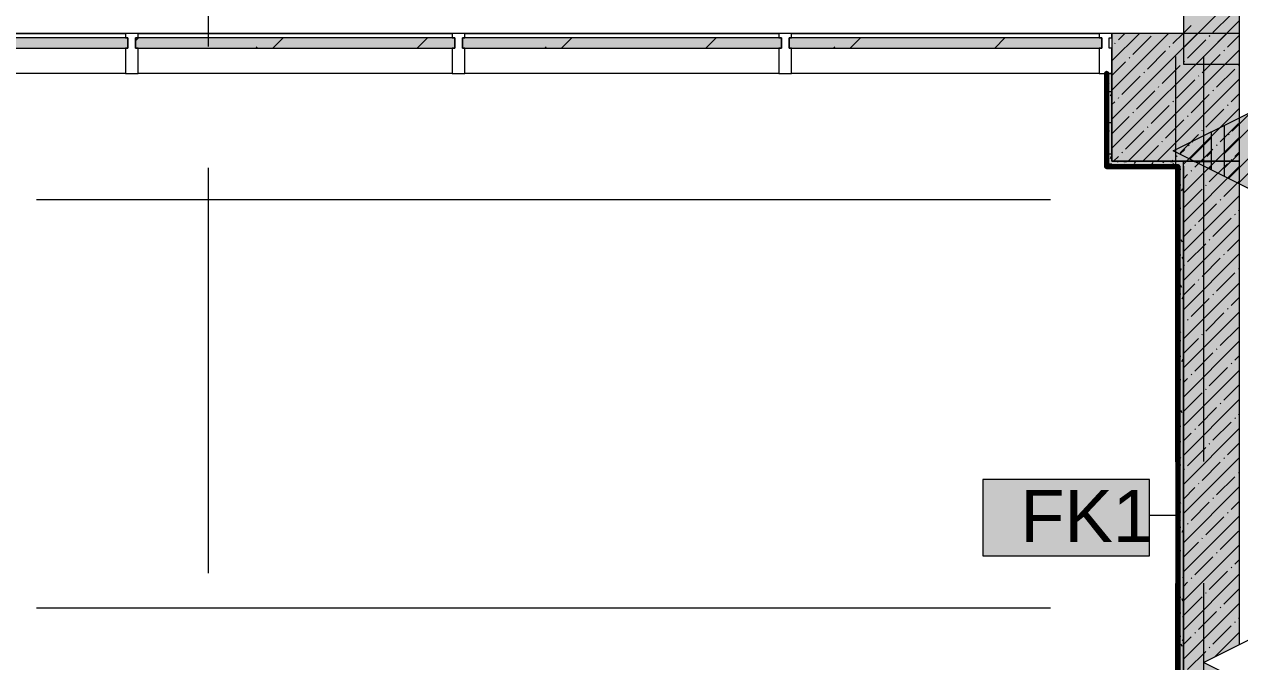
# Model space of a CAD drawing. Header units: millimetres. Extents: x -3817 to 677485, y -22715 to 103890.
# Drawn here: x 632124 to 636886, y 15066 to 17563 of the extents above; entities that cross this region are included whole.
import ezdxf

# ---------------------------------------------------------------- set-up
doc = ezdxf.new("R2010")
doc.units = ezdxf.units.MM
doc.layers.add('PDF _Геометрия', color=7, linetype='Continuous', true_color=0x1d1d1d)
doc.layers.add('PDF _Сплошная заливка', color=7, linetype='Continuous', true_color=0xffffff)
doc.layers.add('PDF _Текст', color=7, linetype='Continuous')
doc.styles.add('PDF GOST-Common', font='arial.ttf')

msp = doc.modelspace()

# ---------------------------------------------------------------- hatches: boundary and pattern name
at = {"layer": 'PDF _Сплошная заливка', "transparency": 33554559}
h = msp.add_hatch(color=256, dxfattribs=at)
h.paths.add_polyline_path([(636926.1, 12275.9), (637045.5, 12275.9), (637045.5, 17276.4), (636825.5, 17166.4), (636825.5, 16967.1), (636926.1, 16916.8), (636926.1, 12321.6)], flags=0)
h.paths.add_polyline_path([(637045.5, 17457.1), (637045.5, 20975.9), (636926.1, 20975.9), (636926.1, 17516.8), (636965.1, 17497.3)], flags=0)
for points in [[(635090.5, 17469.9), (635090.5, 17509.9), (633840.5, 17509.9), (633840.5, 17469.9), (634196.5, 17469.9)], [(636345.5, 17469.9), (636345.5, 17509.9), (635120.5, 17509.9), (635120.5, 17469.9), (635653.2, 17469.9)], [(636645.5, 17006.9), (636665.5, 17006.9), (636665.5, 17026.9), (636385.5, 17026.9), (636385.5, 17006.9), (636644.5, 17006.9)], [(636665.5, 5926.9), (636885.5, 5926.9), (636885.5, 14993.7), (636745.5, 15063.7), (636885.5, 15133.7), (636885.5, 17026.9), (636665.5, 17026.9), (636665.5, 5989.2)]]:
    msp.add_hatch(color=256, dxfattribs=at).paths.add_polyline_path(points)

# ---------------------------------------------------------------- linework, layer by layer
at = {"layer": 'PDF _Геометрия', "color": 7, "lineweight": 9}
for points in [[(636926.1, 5176.9), (636926.1, 16916.8), (636626.1, 17066.8), (637226.1, 17366.8), (636926.1, 17516.8), (636926.1, 29256.6)], [(632520.5, 17526.9), (631315.5, 17526.9)], [(633800.5, 17526.9), (632570.5, 17526.9)], [(635080.5, 17526.9), (633850.5, 17526.9)], [(636335.5, 17526.9), (635130.5, 17526.9)], [(632560.5, 17498), (632572.3, 17509.9)], [(633098, 17469.9), (633138, 17509.9)], [(633663.7, 17469.9), (633703.7, 17509.9)], [(634229.3, 17469.9), (634269.3, 17509.9)], [(634795, 17469.9), (634835, 17509.9)], [(635360.7, 17469.9), (635400.7, 17509.9)], [(635926.4, 17469.9), (635966.4, 17509.9)], [(633032.3, 17469.9), (633037.1, 17474.6)], [(634163.7, 17469.9), (634168.4, 17474.6)], [(635295, 17469.9), (635299.8, 17474.6)], [(632520.5, 17369.9), (631315.5, 17369.9)], [(633800.5, 17369.9), (632570.5, 17369.9)], [(635080.5, 17369.9), (633850.5, 17369.9)], [(636335.5, 17369.9), (635130.5, 17369.9)], [(636708, 17025.9), (636775.5, 17025.9), (636775.5, 17141.4)], [(636665.5, 17006.9), (636665.5, 16874.3), (636665.5, 13756.9), (636645.5, 13756.9), (635835.5, 13756.9), (636645.5, 13756.9)], [(636385.5, 17006.9), (636644.5, 17006.9)], [(636665.5, 13676.9), (636665.5, 13756.9), (636665.5, 16874.3), (636665.5, 17006.9), (636665.5, 17026.9)], [(636885.5, 17006.9), (636885.5, 17026.9)], [(636645.5, 16874.3), (636645.5, 13777.9)], [(636645, 15638.6), (636532.5, 15638.6)], [(637109.9, 15245.9), (636745.5, 15063.7), (637045.5, 14913.7), (637045.5, 1304.6)]]:
    msp.add_lwpolyline(points, dxfattribs=at)
at = {"layer": 'PDF _Геометрия', "color": 9, "lineweight": 9, "true_color": 0xc0c0c0}
msp.add_lwpolyline([(636665.5, 20476.9), (636665.5, 17406.9), (636885.5, 17406.9), (636885.5, 20476.9)], close=True, dxfattribs=at)
at = {"layer": 'PDF _Геометрия', "color": 253, "lineweight": 9, "true_color": 0xaaaaaa}
for points in [[(632845.5, 17476.3), (632845.5, 18111.3)], [(636635.5, 15849), (636635.5, 17436.5)], [(636745.5, 15850), (636745.5, 17437.5)], [(632845.5, 15412.5), (632845.5, 17000)], [(632171.4, 16876.9), (633645.5, 16876.9), (636145.5, 16876.9)], [(636635.5, 14737.8), (636635.5, 15372.8)], [(636745.5, 14738.8), (636745.5, 15373.8)], [(632171.4, 15276.9), (633645.5, 15276.9), (636145.5, 15276.9)]]:
    msp.add_lwpolyline(points, dxfattribs=at)
at = {"layer": 'PDF _Геометрия', "lineweight": 9}
for points in [[(636665.5, 17471.1), (636885.5, 17691.1)], [(636715.3, 17406.9), (636885.5, 17577.1)], [(636781.5, 17530.1), (636852.8, 17601.4)], [(636385.5, 17419.2), (636493.1, 17526.9)], [(636385.5, 17305.2), (636607.2, 17526.9)], [(636385.5, 17191.1), (636721.2, 17526.9)], [(636385.5, 17077.1), (636835.3, 17526.9)], [(636410.8, 17501.6), (636436.1, 17526.9)], [(636624.7, 17487.3), (636664.2, 17526.9)], [(636665.5, 17528.1), (636696, 17558.6)], [(636396.6, 17487.3), (636398.9, 17489.7)], [(636467.9, 17444.6), (636539.1, 17515.9)], [(636449.3, 17026.9), (636885.5, 17463), (636829.3, 17406.9)], [(636453.6, 17430.3), (636456, 17432.7)], [(636524.9, 17387.6), (636596.2, 17458.8)], [(636610.4, 17473.1), (636612.8, 17475.5)], [(636738.7, 17373.3), (636810, 17444.6), (636772.3, 17406.9)], [(636385.5, 17362.2), (636439.3, 17416.1)], [(636581.9, 17330.5), (636653.2, 17401.8)], [(636795.7, 17316.3), (636867, 17387.6)], [(636881.3, 17401.8), (636883.7, 17404.2)], [(636425.1, 17287.8), (636496.4, 17359)], [(636510.6, 17373.3), (636513, 17375.7)], [(636563.4, 17026.9), (636885.5, 17349)], [(636638.9, 17273.5), (636710.2, 17344.8)], [(636724.5, 17359), (636726.8, 17361.4)], [(636482.1, 17230.7), (636553.4, 17302)], [(636567.7, 17316.3), (636570, 17318.6)], [(636696, 17216.5), (636767.2, 17287.8)], [(636781.5, 17302), (636783.9, 17304.4)], [(636852.8, 17259.3), (636885.5, 17291.9)], [(636385.5, 17248.1), (636396.6, 17259.3)], [(636410.8, 17273.5), (636413.2, 17275.9)], [(636539.1, 17173.7), (636610.4, 17245)], [(636624.7, 17259.3), (636627, 17261.6)], [(636825.5, 17055.8), (637045.5, 17275.8)], [(636838.5, 17245), (636840.9, 17247.4)], [(636385.5, 17134.1), (636453.6, 17202.2)], [(636467.9, 17216.5), (636470.2, 17218.9)], [(636665.5, 17014.9), (636677.4, 17026.9), (636885.5, 17234.9)], [(636681.7, 17202.2), (636684.1, 17204.6)], [(636753, 17159.5), (636824.3, 17230.7)], [(636856.8, 17144.2), (636928.1, 17215.5)], [(636439.3, 17073.9), (636510.6, 17145.2)], [(636524.9, 17159.5), (636527.3, 17161.8)], [(636596.2, 17116.7), (636667.4, 17188)], [(636738.7, 17145.2), (636741.1, 17147.6)], [(636810, 17102.4), (636881.3, 17173.7)], [(636842.4, 16958.7), (637045.5, 17161.8)], [(636581.9, 17102.4), (636584.3, 17104.8)], [(636653.2, 17059.7), (636724.5, 17130.9)], [(636665.5, 16900.9), (636791.5, 17026.9), (636885.5, 17120.9)], [(636690.3, 17034.7), (636775.5, 17119.9)], [(636700, 17101.4), (636704.6, 17106)], [(636825.5, 17112.8), (636828.3, 17115.7)], [(636842.6, 17129.9), (636845, 17132.3)], [(636425.1, 17059.7), (636427.5, 17062)], [(636506.3, 17026.9), (636567.7, 17088.2)], [(636652.3, 17053.7), (636671.5, 17072.9)], [(636685.8, 17087.2), (636688.1, 17089.5)], [(636710.2, 17002.6), (636734.4, 17026.9), (636781.5, 17073.9)], [(636757, 17044.4), (636775.5, 17062.8)], [(636795.7, 17088.2), (636798.1, 17090.5)], [(636825.5, 16998.8), (636885.4, 17058.7)], [(636867, 17045.4), (636885.5, 17063.8)], [(636392.3, 17026.9), (636410.8, 17045.4)], [(636620.4, 17026.9), (636624.7, 17031.2)], [(636638.9, 17045.4), (636641.3, 17047.8)], [(636665.5, 16786.8), (636885.5, 17006.8)], [(636742.8, 17030.2), (636745.2, 17032.5)], [(636766.3, 16996.7), (636775.5, 17005.8)], [(636767.2, 16945.6), (636838.5, 17016.9)], [(636852.8, 17031.2), (636855.1, 17033.5)], [(636880.4, 16939.7), (636942.4, 17001.6)], [(636665.5, 16957.9), (636681.7, 16974.1)], [(636696, 16988.4), (636698.3, 16990.8)], [(636667.4, 16845.8), (636738.7, 16917.1)], [(636753, 16931.4), (636755.4, 16933.7)], [(636824.3, 16888.6), (636885.5, 16949.8)], [(636665.5, 16672.8), (636885.5, 16892.8)], [(636724.5, 16788.8), (636795.7, 16860.1)], [(636810, 16874.3), (636812.4, 16876.7)], [(636867, 16817.3), (636869.4, 16819.7)], [(636881.3, 16831.6), (636885.5, 16835.7)], [(636665.5, 16558.7), (636885.5, 16778.7)], [(636710.2, 16774.5), (636712.6, 16776.9)], [(636781.5, 16731.8), (636852.8, 16803.1)], [(636665.5, 16729.8), (636696, 16760.3)], [(636767.2, 16717.5), (636769.6, 16719.9)], [(636838.5, 16674.7), (636885.5, 16721.7)], [(636681.7, 16632), (636753, 16703.3)], [(636665.5, 16444.7), (636885.5, 16664.7)], [(636667.4, 16617.7), (636669.8, 16620.1)], [(636738.7, 16575), (636810, 16646.2)], [(636824.3, 16660.5), (636826.6, 16662.9)], [(636795.7, 16517.9), (636867, 16589.2)], [(636881.3, 16603.5), (636883.7, 16605.8)], [(636665.5, 16330.6), (636885.5, 16550.6)], [(636665.5, 16501.7), (636710.2, 16546.4)], [(636724.5, 16560.7), (636726.8, 16563.1)], [(636696, 16418.1), (636767.2, 16489.4)], [(636781.5, 16503.7), (636783.9, 16506)], [(636852.8, 16460.9), (636885.5, 16493.6)], [(636665.5, 16216.6), (636885.5, 16436.6)], [(636753, 16361.1), (636824.3, 16432.4)], [(636838.5, 16446.6), (636840.9, 16449)], [(636665.5, 16387.6), (636667.4, 16389.6)], [(636681.7, 16403.9), (636684.1, 16406.3)], [(636738.7, 16346.9), (636741.1, 16349.2)], [(636810, 16304.1), (636881.3, 16375.4)], [(636665.5, 16273.6), (636724.5, 16332.6)], [(636665.5, 16102.5), (636885.5, 16322.5)], [(636795.7, 16289.8), (636798.1, 16292.2)], [(636710.2, 16204.3), (636781.5, 16275.6)], [(636867, 16247.1), (636885.5, 16265.5)], [(636665.5, 15988.5), (636885.5, 16208.5)], [(636696, 16190), (636698.3, 16192.4)], [(636767.2, 16147.3), (636838.5, 16218.6)], [(636852.8, 16232.8), (636855.1, 16235.2)], [(636665.5, 16159.5), (636681.7, 16175.8)], [(636824.3, 16090.2), (636885.5, 16151.4)], [(636667.4, 16047.5), (636738.7, 16118.8)], [(636753, 16133), (636755.4, 16135.4)], [(636665.5, 15874.4), (636885.5, 16094.4)], [(636724.5, 15990.5), (636795.7, 16061.7)], [(636810, 16076), (636812.4, 16078.4)], [(636781.5, 15933.4), (636852.8, 16004.7)], [(636867, 16019), (636869.4, 16021.3)], [(636881.3, 16033.2), (636885.5, 16037.4)], [(636665.5, 15760.4), (636885.5, 15980.4)], [(636665.5, 15931.4), (636696, 15961.9)], [(636710.2, 15976.2), (636712.6, 15978.6)], [(636767.2, 15919.2), (636769.6, 15921.5)], [(636838.5, 15876.4), (636885.5, 15923.3)], [(636665.5, 15646.3), (636885.5, 15866.3)], [(636681.7, 15833.6), (636753, 15904.9)], [(636824.3, 15862.1), (636826.6, 15864.5)], [(636667.4, 15819.4), (636669.8, 15821.7)], [(636738.7, 15776.6), (636810, 15847.9)], [(636724.5, 15762.4), (636726.8, 15764.7)], [(636795.7, 15719.6), (636867, 15790.9)], [(636881.3, 15805.1), (636883.7, 15807.5)], [(636665.5, 15532.3), (636885.5, 15752.3)], [(636665.5, 15703.3), (636710.2, 15748.1)], [(636696, 15619.8), (636767.2, 15691.1)], [(636781.5, 15705.3), (636783.9, 15707.7)], [(636852.8, 15662.6), (636885.5, 15695.2)], [(636665.5, 15418.2), (636885.5, 15638.2)], [(636753, 15562.8), (636824.3, 15634)], [(636838.5, 15648.3), (636840.9, 15650.7)], [(636665.5, 15589.3), (636667.4, 15591.3)], [(636681.7, 15605.5), (636684.1, 15607.9)], [(636810, 15505.7), (636881.3, 15577)], [(636665.5, 15475.2), (636724.5, 15534.3)], [(636665.5, 15304.2), (636885.5, 15524.2)], [(636738.7, 15548.5), (636741.1, 15550.9)], [(636710.2, 15405.9), (636781.5, 15477.2)], [(636795.7, 15491.5), (636798.1, 15493.9)], [(636852.8, 15434.5), (636855.1, 15436.8)], [(636867, 15448.7), (636885.5, 15467.1)], [(636665.5, 15190.1), (636885.5, 15410.1)], [(636696, 15391.7), (636698.3, 15394.1)], [(636767.2, 15348.9), (636838.5, 15420.2)], [(636665.5, 15361.2), (636681.7, 15377.4)], [(636753, 15334.7), (636755.4, 15337)], [(636824.3, 15291.9), (636885.5, 15353.1)], [(636665.5, 15076.1), (636885.5, 15296.1)], [(636667.4, 15249.1), (636738.7, 15320.4)], [(636724.5, 15192.1), (636795.7, 15263.4)], [(636810, 15277.6), (636812.4, 15280)], [(636881.3, 15234.9), (636885.5, 15239)], [(636781.5, 15135.1), (636852.8, 15206.4)], [(636867, 15220.6), (636869.4, 15223)], [(636665.5, 15133.1), (636696, 15163.6)], [(636710.2, 15177.9), (636712.6, 15180.2)], [(636788.8, 15085.4), (636885.5, 15182)], [(636681.7, 15035.3), (636753, 15106.6)], [(636767.2, 15120.8), (636769.6, 15123.2)]]:
    msp.add_lwpolyline(points, dxfattribs=at)
at = {"layer": 'PDF _Геометрия', "color": 7, "lineweight": 9}
for points in [[(631315.5, 17526.9), (632520.5, 17526.9), (632520.5, 17509.9), (631315.5, 17509.9)], [(632570.5, 17526.9), (633800.5, 17526.9), (633800.5, 17509.9), (632570.5, 17509.9)], [(633850.5, 17526.9), (635080.5, 17526.9), (635080.5, 17509.9), (633850.5, 17509.9)], [(635130.5, 17526.9), (636335.5, 17526.9), (636335.5, 17509.9), (635130.5, 17509.9)], [(636885.5, 17026.9), (636885.5, 17526.9), (636385.5, 17526.9), (636385.5, 17026.9)], [(631315.5, 17469.9), (632520.5, 17469.9), (632520.5, 17369.9), (631315.5, 17369.9)], [(632570.5, 17469.9), (633800.5, 17469.9), (633800.5, 17369.9), (632570.5, 17369.9)], [(633850.5, 17469.9), (635080.5, 17469.9), (635080.5, 17369.9), (633850.5, 17369.9)], [(635130.5, 17469.9), (636335.5, 17469.9), (636335.5, 17369.9), (635130.5, 17369.9)], [(636532.5, 15780.5), (635879.3, 15780.5), (635879.3, 15480.5), (636532.5, 15480.5)]]:
    msp.add_lwpolyline(points, close=True, dxfattribs=at)
at = {"layer": 'PDF _Геометрия', "color": 7, "lineweight": 20}
for points in [[(632560.5, 17469.9), (632560.5, 17509.9), (632570.5, 17509.9), (632570.5, 17526.9), (632520.5, 17526.9), (632520.5, 17509.9), (632530.5, 17509.9), (632530.5, 17469.9), (632520.5, 17469.9), (632520.5, 17369.9), (632570.5, 17369.9), (632570.5, 17469.9)], [(633840.5, 17469.9), (633840.5, 17509.9), (633850.5, 17509.9), (633850.5, 17526.9), (633800.5, 17526.9), (633800.5, 17509.9), (633810.5, 17509.9), (633810.5, 17469.9), (633800.5, 17469.9), (633800.5, 17369.9), (633850.5, 17369.9), (633850.5, 17469.9)], [(635120.5, 17469.9), (635120.5, 17509.9), (635130.5, 17509.9), (635130.5, 17526.9), (635080.5, 17526.9), (635080.5, 17509.9), (635090.5, 17509.9), (635090.5, 17469.9), (635080.5, 17469.9), (635080.5, 17369.9), (635130.5, 17369.9), (635130.5, 17469.9)], [(636375.5, 17469.9), (636375.5, 17509.9), (636385.5, 17509.9), (636385.5, 17526.9), (636335.5, 17526.9), (636335.5, 17509.9), (636345.5, 17509.9), (636345.5, 17469.9), (636335.5, 17469.9), (636335.5, 17369.9), (636385.5, 17369.9), (636385.5, 17469.9)], [(631305.5, 17469.9), (632530.5, 17469.9), (632530.5, 17509.9), (631305.5, 17509.9)], [(632560.5, 17469.9), (633810.5, 17469.9), (633810.5, 17509.9), (632560.5, 17509.9)], [(633840.5, 17469.9), (635090.5, 17469.9), (635090.5, 17509.9), (633840.5, 17509.9)], [(635120.5, 17469.9), (636345.5, 17469.9), (636345.5, 17509.9), (635120.5, 17509.9)]]:
    msp.add_lwpolyline(points, close=True, dxfattribs=at)
at = {"layer": 'PDF _Геометрия', "lineweight": 9}
for points in [[(636753, 17501.6), (636681.7, 17430.3)], [(636769.6, 17518.2), (636767.2, 17515.9)], [(636885.5, 17520), (636838.5, 17473.1)], [(636826.6, 17461.2), (636824.3, 17458.8)], [(636669.8, 17418.4), (636667.4, 17416.1)]]:
    msp.add_lwpolyline(points, close=True, dxfattribs=at)
at = {"layer": 'PDF _Геометрия', "color": 231, "lineweight": 70, "true_color": 0xff80c0}
for points in [[(636385.5, 17006.9), (636365.5, 17006.9), (636365.5, 17369.9), (636364.5, 17369.9), (636364.5, 17006.9), (636364.5, 17005.9), (636644.5, 17005.9), (636644.5, 13777.9), (635735.5, 13777.9), (635734.5, 13777.9), (635734.5, 13016.9)], [(636645.5, 16874.3), (636645.5, 17006.9)]]:
    msp.add_lwpolyline(points, dxfattribs=at)
at = {"layer": 'PDF _Геометрия', "color": 9, "lineweight": 9, "true_color": 0xc0c0c0}
for points in [[(636885.5, 15133.7), (636885.5, 17006.9), (636885.5, 17026.9), (636665.5, 17026.9), (636385.5, 17026.9), (636385.5, 17369.9), (636365.5, 17369.9), (636365.5, 17006.9), (636385.5, 17006.9)], [(636825.5, 17166.4), (636825.5, 16967.1)], [(636885.5, 17026.9), (636665.5, 17026.9)], [(636775.5, 16992.1), (636775.5, 17005.9), (636775.5, 17025.9), (636708, 17025.9)]]:
    msp.add_lwpolyline(points, dxfattribs=at)
at = {"layer": 'PDF _Геометрия', "color": 253, "lineweight": 9, "true_color": 0x9b9b9b}
for points in [[(636373.1, 17332.3), (636368.1, 17323.6)], [(636371.2, 17299.7), (636381.3, 17299.7)], [(636384.3, 17290.7), (636379.2, 17281.9)], [(636368.3, 17279.6), (636365.5, 17284.5)], [(636371.2, 17177.8), (636381.3, 17177.8)], [(636376.5, 17143.5), (636371.5, 17152.2)], [(636372, 17086.6), (636367, 17077.8)], [(636371.2, 17055.9), (636381.3, 17055.9)], [(636383.2, 17044.9), (636378.2, 17036.2)], [(636411.1, 17022.7), (636408.6, 17026.9)], [(636436, 17014.4), (636431.6, 17006.9)], [(636432.2, 17025.4), (636442.2, 17025.4)], [(636477.6, 17025.6), (636472.6, 17016.9)], [(636545.6, 17021.5), (636540.6, 17012.8)], [(636588.8, 17019.7), (636584.6, 17026.9)], [(636615.1, 17025.4), (636625.1, 17025.4)], [(636630.4, 17008.5), (636625.4, 17017.2)], [(636645.5, 16994.9), (636655.6, 16994.9)], [(636645.5, 16934), (636655.6, 16934)], [(636662.4, 16918.9), (636657.4, 16910.2)], [(636645.5, 16842.5), (636655.6, 16842.5)], [(636650.1, 16714.8), (636645.5, 16706.7)], [(636662, 16710), (636656.9, 16718.7)], [(636645.5, 16659.7), (636655.6, 16659.7)], [(636665.5, 16643), (636661, 16650.7)], [(636645.5, 16598.7), (636655.6, 16598.7)], [(636657.2, 16605.2), (636652.2, 16596.4)], [(636665.5, 16582), (636665.1, 16582.6)], [(636653.1, 16537.1), (636648.1, 16528.4)], [(636659, 16532.3), (636654, 16541)], [(636645.5, 16507.3), (636655.6, 16507.3)], [(636647.8, 16490.7), (636645.5, 16494.8)], [(636664.3, 16495.5), (636659.3, 16486.8)], [(636651.9, 16422.6), (636646.9, 16431.3)], [(636656, 16354.6), (636651, 16363.3)], [(636645.5, 16324.4), (636655.6, 16324.4)], [(636652, 16291.4), (636647, 16282.7)], [(636645.5, 16263.4), (636655.6, 16263.4)], [(636663.2, 16249.7), (636658.2, 16241)], [(636645.5, 16172), (636655.6, 16172)], [(636661.2, 16040.8), (636656.1, 16049.5)], [(636645.5, 15989.1), (636655.6, 15989.1)], [(636646.9, 15977.6), (636645.5, 15975.2)], [(636645.5, 15928.1), (636655.6, 15928.1)], [(636665.5, 15911.5), (636664.3, 15913.5)], [(636653.9, 15867.9), (636648.9, 15859.2)], [(636645.5, 15836.7), (636655.6, 15836.7)], [(636647, 15821.5), (636645.5, 15824.2)], [(636655.2, 15685.4), (636650.2, 15694.1)], [(636645.5, 15653.8), (636655.6, 15653.8)], [(636652.8, 15622.2), (636647.8, 15613.5)], [(636645.5, 15592.9), (636655.6, 15592.9)], [(636664, 15580.6), (636659, 15571.9)], [(636645.5, 15501.4), (636655.6, 15501.4)], [(636665.5, 15400.2), (636661.9, 15394.2)], [(636645.5, 15318.5), (636655.6, 15318.5)], [(636664.5, 15303.6), (636659.4, 15312.3)], [(636645.5, 15257.6), (636655.6, 15257.6)], [(636665.5, 15240.9), (636663.5, 15244.3)], [(636645.5, 15166.1), (636655.6, 15166.1)], [(636665.5, 15156.4), (636660.9, 15148.4)], [(636661.5, 15125.9), (636656.4, 15134.6)], [(636650.3, 15084.3), (636645.5, 15092.7)]]:
    msp.add_lwpolyline(points, dxfattribs=at)
at = {"layer": 'PDF _Геометрия', "color": 231, "lineweight": 9, "true_color": 0xff80c0}
for points in [[(636645.5, 17006.9), (636644.5, 17006.9), (636385.5, 17006.9)], [(636645.5, 13776.9), (636645.5, 13777.9), (636645.5, 16874.3)]]:
    msp.add_lwpolyline(points, dxfattribs=at)
at = {"layer": 'PDF _Сплошная заливка', "lineweight": 35, "transparency": 33554559}
for points in [[(636885.5, 17406.9), (636885.5, 20476.9), (636665.5, 17406.9), (636665.5, 20476.9)], [(636385.5, 17026.9), (636885.5, 17026.9), (636385.5, 17526.9), (636885.5, 17526.9)], [(632530.5, 17469.9), (632530.5, 17509.9), (631305.5, 17469.9), (631305.5, 17509.9)], [(633810.5, 17469.9), (633810.5, 17509.9), (632560.5, 17469.9), (632560.5, 17509.9)], [(636385.5, 17006.9), (636385.5, 17369.9), (636365.5, 17006.9), (636365.5, 17369.9)], [(636708, 17025.9), (636775.5, 17025.9), (636626.1, 17066.8), (636775.5, 17141.4)], [(636665.5, 13756.9), (636665.5, 17006.9), (636645.5, 13756.9), (636645.5, 17006.9)], [(636775.5, 16992.1), (636775.5, 17025.9), (636774.8, 16992.5), (636708, 17025.9)]]:
    msp.add_solid(points, dxfattribs=at)
at = {"layer": 'PDF _Сплошная заливка', "color": 254, "lineweight": 35, "true_color": 0xffb9dc, "transparency": 33554559}
msp.add_solid([(636644.5, 17005.9), (636644.5, 17006.9), (636364.5, 17005.9)], dxfattribs=at)
at = {"layer": 'PDF _Сплошная заливка', "lineweight": 9, "transparency": 33554559}
msp.add_solid([(636532.5, 15780.5), (635879.3, 15780.5), (636532.5, 15480.5), (635879.3, 15480.5)], dxfattribs=at)

# ---------------------------------------------------------------- texts
at = {"layer": 'PDF _Текст', "insert": (636026.4, 15637.1), "char_height": 203.2, "attachment_point": 4, "style": 'PDF GOST-Common'}
msp.add_mtext('FK1', dxfattribs=at)

doc.saveas('drawing.dxf')
